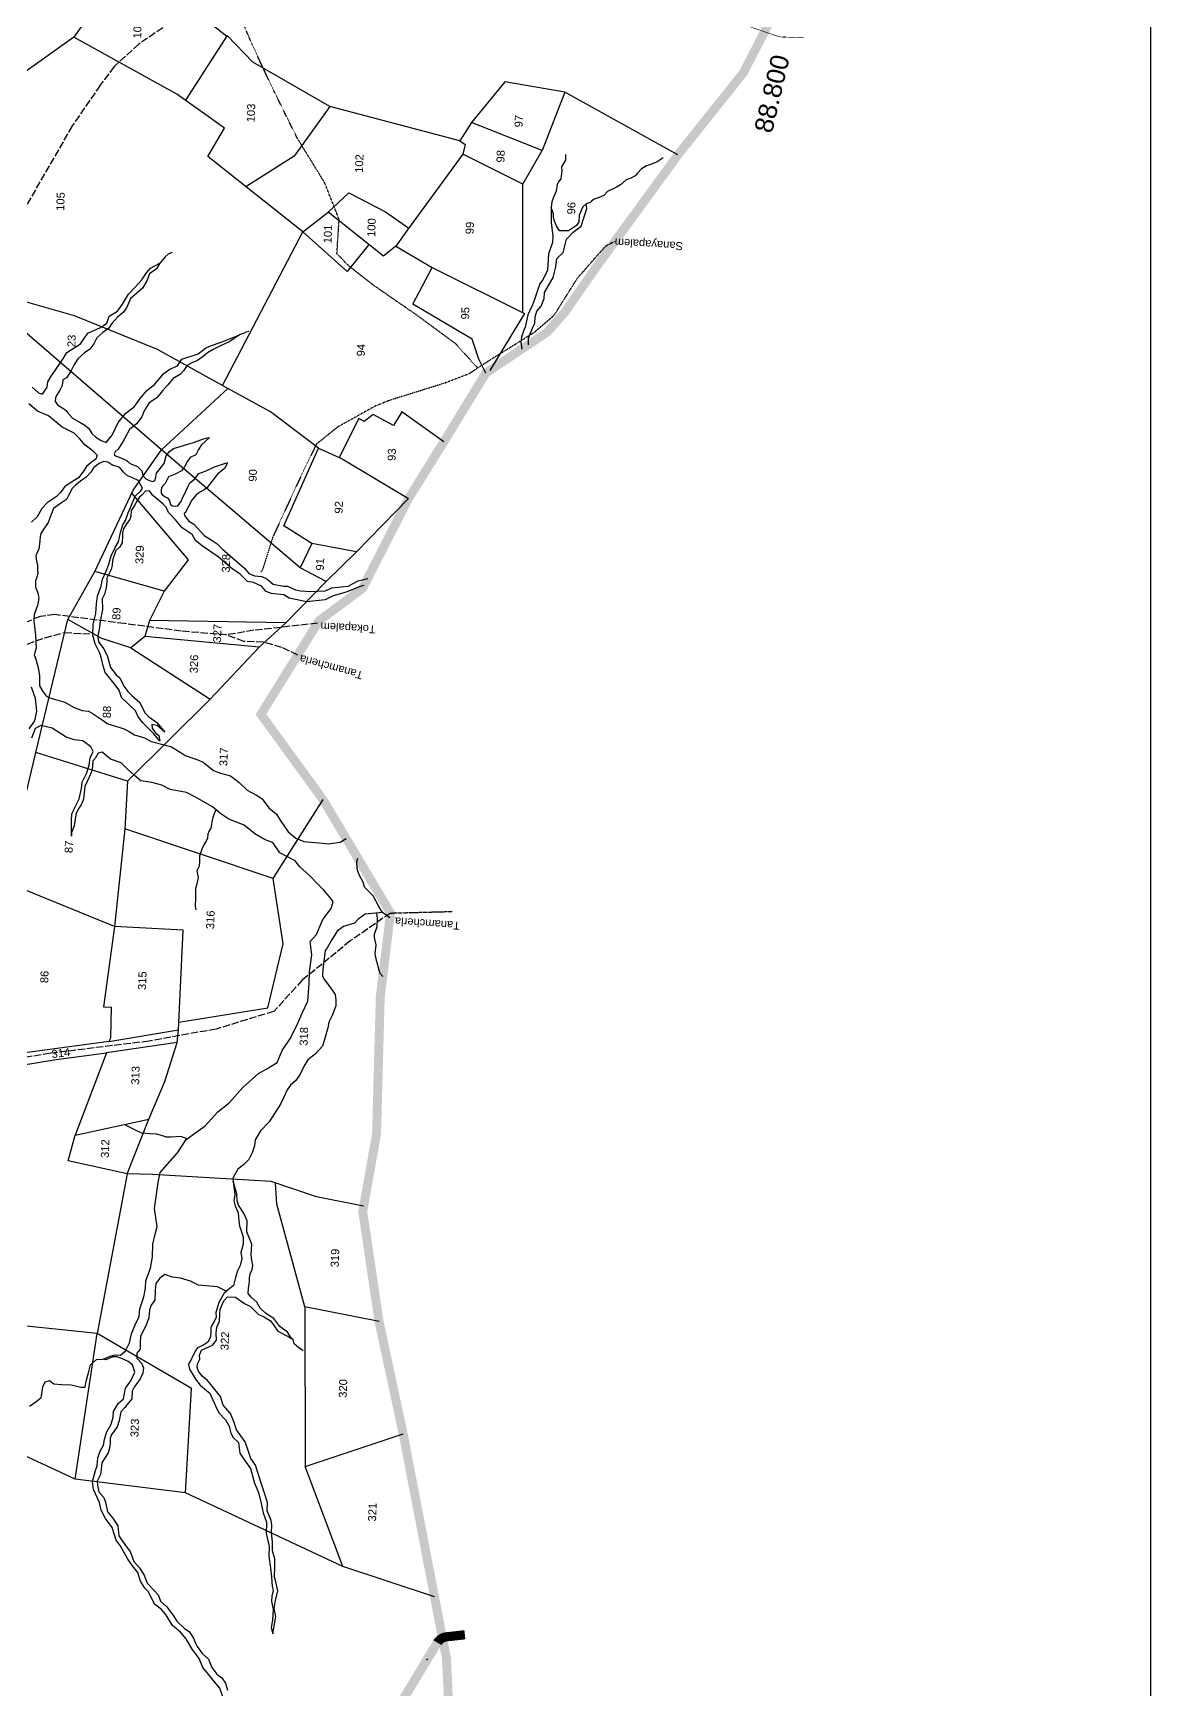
# Model space of a CAD drawing. Header units: inches. Extents: x 342704 to 348847, y 1587316 to 1596013.
# Drawn here: x 347028 to 348847, y 1588902 to 1591597 of the extents above; entities that cross this region are included whole.
import ezdxf

# ---------------------------------------------------------------- set-up
doc = ezdxf.new("R2010")
doc.units = ezdxf.units.IN
doc.header["$MEASUREMENT"] = 0
for name, pattern in [('ACAD_ISO02W100', [15, 12, -3]), ('ACAD_ISO03W100', [30, 12, -18]), ('ACAD_ISO07W100', [3, 0, -3]), ('BORDER', [1.75, 0.5, -0.25, 0.5, -0.25, 0, -0.25])]:
    doc.linetypes.add(name, pattern=pattern)
for name, color, linetype in [('BLOCK', 7, 'Continuous'), ('C LINE COO', 6, 'Continuous'), ('CARTTRACK', 30, 'ACAD_ISO02W100'), ('NALA', 4, 'Continuous'), ('SURVEY_BND', 7, 'Continuous'), ('SURVEY_NO', 7, 'Continuous')]:
    doc.layers.add(name, color=color, linetype=linetype)
doc.layers.add('FOOTPATH', color=150, linetype='ACAD_ISO07W100', lineweight=30)
doc.layers.add('VILL_BOUNDARY', color=6, linetype='BORDER', lineweight=30)
doc.styles.get("Standard").update_dxf_attribs({"font": 'arial.ttf'})

msp = doc.modelspace()

# ---------------------------------------------------------------- linework, layer by layer
at = {"layer": 'BLOCK', "color": 1}
for points, const_width in [([(347498.6, 1592297.4), (347503.4, 1592202.1, -0.114205), (347501.8, 1592193.2), (347483.8, 1592151.2, 0.074991), (347482.3, 1592145.4), (347474.1, 1592067.8, 0.107218), (347475, 1592059.3), (347509.8, 1591955, 0.144571), (347516.2, 1591945.8), (347605.3, 1591874.5, 0.041935), (347608.1, 1591872.6), (347693.2, 1591825.3, 0.096147), (347700.5, 1591823), (347875.9, 1591801.2, -0.142459), (347886.1, 1591796.7), (348055.8, 1591656.7, 0.089781), (348062.1, 1591653.3), (348238.9, 1591592.4, 0.072728), (348244.6, 1591591.3), (348281.6, 1591589.8)], 1), ([(347730.3, 1588991.8), (347700.5, 1588988.5, 0.233834), (347685.5, 1588979), (347607.7, 1588850.1, -0.049424), (347605.3, 1588847), (347459, 1588687.1, -0.409979), (347451.9, 1588686.7), (347360, 1588768.5, 0.3834), (347353.3, 1588768.4), (347214.5, 1588642.2, -0.027779), (347212.7, 1588640.8), (347132.8, 1588582.9, -0.097635), (347125.8, 1588579.7), (347026.3, 1588555.6, 0.016679), (347025, 1588555.2), (346894.4, 1588514.2, 0.146741), (346884.8, 1588507.8), (346779.2, 1588378.1, -0.334922), (346755.8, 1588372.4), (346691.4, 1588400)], 15)]:
    msp.add_lwpolyline(points, format="xyb", dxfattribs=dict(at, const_width=const_width))
at = {"layer": 'BLOCK', "color": 2}
for p in [(348249.7, 1591591.1), (347668.9, 1588951.4)]:
    msp.add_point(p, dxfattribs=at)
at = {"layer": 'C LINE COO', "color": 0}
msp.add_lwpolyline([(348846.6, 1587316.4), (348846.6, 1596013.3), (342704, 1596013.3), (342704, 1587316.4), (348846.6, 1587316.4)], dxfattribs=at)
at = {"layer": 'CARTTRACK'}
for points in [[(347251.4, 1591614.6), (347200.1, 1591579.9), (347159.8, 1591543.2), (347137, 1591512.9), (347091.4, 1591446.6), (347012.4, 1591309.7), (346959.4, 1591249.7), (346897, 1591156.5), (346868.9, 1591098.8), (346868.9, 1591082.9), (346861.5, 1591032.7), (346839.8, 1590894.4), (346825.3, 1590767.2), (346808.5, 1590689.7), (346802.4, 1590649.7), (346835.7, 1590579.7), (346860.8, 1590534.8), (346811.8, 1590491.7), (346746.4, 1590463.7)], [(347490.4, 1590637.3), (347386.8, 1590625.9), (347342, 1590618.4), (347268.9, 1590624.5), (347176.5, 1590636.8), (347063.2, 1590651.4), (347039, 1590648.4), (346970.6, 1590620), (346970.6, 1590620), (346970.6, 1590620), (346899.7, 1590567.3), (346860.8, 1590534.8)], [(346975.7, 1590588.4), (347047, 1590613.8), (347078.7, 1590622.3), (347120.2, 1590619.9)], [(347458.3, 1590585.6), (347432.5, 1590597.9), (347402.8, 1590606.5), (347370.8, 1590607.7), (347342, 1590618.4)], [(347609.3, 1590165.9), (347543.9, 1590120.5), (347509.7, 1590092.5), (347465.8, 1590056.8), (347419.4, 1590006), (347325.5, 1589977.2), (347216.4, 1589957.6), (347055.8, 1589937.8), (346945.1, 1589919.3), (346854.8, 1589902.5), (346729.9, 1589848.1), (346549.7, 1589769.4), (346461.3, 1589725.2), (346387.8, 1589691.4), (346313.9, 1589590.4), (346300.1, 1589581.4), (346276.4, 1589582.3), (346152.9, 1589590.9), (346089, 1589594.3), (345962.4, 1589622.8)]]:
    msp.add_lwpolyline(points, dxfattribs=at)
at = {"layer": 'FOOTPATH', "ltscale": 0.002}
for points in [[(347751.3, 1591052.5), (347715.6, 1591091.7), (347654.4, 1591137), (347582, 1591186.9), (347541.1, 1591218.9), (347522.1, 1591238.7), (347525.7, 1591294.2), (347502.3, 1591353.8), (347458.1, 1591425.7), (347419.4, 1591503.5), (347384.2, 1591578.8), (347353.7, 1591650.6), (347326.8, 1591702.7), (347310.7, 1591721)], [(347974.5, 1591258.8), (347958.8, 1591250.5), (347912.9, 1591198.2), (347874.5, 1591137.3), (347842.9, 1591110.2), (347769.6, 1591064.5), (347736.3, 1591042.8), (347696.2, 1591027.6), (347607.3, 1590999.8), (347584.8, 1590990.8), (347523.8, 1590957), (347488.5, 1590928.5), (347459.6, 1590868.3), (347417.9, 1590778), (347401.4, 1590725.5), (347398, 1590719.9)]]:
    msp.add_lwpolyline(points, dxfattribs=at)
at = {"layer": 'NALA'}
for points in [[(347893.8, 1591399.7), (347894.3, 1591390.5), (347887.5, 1591379.8), (347888, 1591373.6), (347886.7, 1591360.2), (347882.7, 1591355.7), (347880.3, 1591350.9), (347878.7, 1591340.5), (347876.5, 1591335.3), (347873.7, 1591329.1), (347871.8, 1591322.8), (347870.8, 1591313.6)], [(348052.7, 1591394.7), (348043.1, 1591388.2), (348034.1, 1591384.3), (348025.9, 1591381.5), (348017.6, 1591376.7), (348011.2, 1591369.6), (348007.6, 1591365.4), (348000.1, 1591361.6), (347992.6, 1591358.6), (347983.5, 1591350.8), (347976.8, 1591346.7), (347962.6, 1591339.6), (347956.4, 1591333.5), (347948.9, 1591330), (347940.7, 1591327.2), (347936.6, 1591324.1), (347934, 1591321.8), (347927.9, 1591319.8)], [(347833.6, 1591090.4), (347834.1, 1591101.4), (347840.3, 1591117.5), (347844.1, 1591125.5), (347844.5, 1591136), (347847.2, 1591145.1), (347854.6, 1591153.5), (347859.2, 1591165.5), (347860.1, 1591175.2), (347874.1, 1591200.1), (347878.4, 1591217), (347880, 1591230.6), (347890.4, 1591240.3), (347895.9, 1591262.2), (347906.7, 1591273.5), (347919.6, 1591283.6), (347924.3, 1591298.7), (347928.9, 1591312.2), (347927.9, 1591319.8), (347922.3, 1591314.6), (347916.3, 1591301.4), (347915.5, 1591290.2), (347911.7, 1591284.6), (347898.7, 1591275.9), (347884.5, 1591275.7), (347879.6, 1591283.8), (347876.1, 1591291.3), (347874.6, 1591298.3), (347874.6, 1591303.4), (347870.8, 1591313.6), (347870.7, 1591301.2), (347870.6, 1591289.1), (347872.3, 1591275.8), (347873.6, 1591267.5), (347872.9, 1591256.7), (347866.2, 1591238.3), (347864.8, 1591211.8), (347857.8, 1591197), (347852.3, 1591189.3), (347848.6, 1591178.8), (347845.2, 1591169.2), (347843.1, 1591162.3), (347840.6, 1591155.6), (347835.2, 1591145.3), (347832.6, 1591139), (347828.5, 1591119), (347826, 1591114.2), (347822.4, 1591103.6), (347821.6, 1591094.8), (347822.8, 1591083.3)], [(347254, 1591240.7), (347247.4, 1591237.7), (347242.7, 1591233.5), (347237.6, 1591227.5), (347233.7, 1591223.3)], [(347026, 1591021.6), (347036.7, 1591012), (347043.1, 1591009.8), (347050.4, 1591021.7), (347051.6, 1591030), (347057, 1591039.4), (347063.7, 1591048.7), (347077.1, 1591068.6), (347082.4, 1591078.1), (347104.6, 1591091.8), (347116.9, 1591109.1), (347137.6, 1591118.7), (347147.7, 1591125.4), (347151.4, 1591136.7), (347164.9, 1591145.3), (347173.4, 1591156.7), (347182.8, 1591172.9), (347193.6, 1591184.3), (347204.7, 1591196), (347212.1, 1591207.3), (347218.9, 1591215.3), (347233.7, 1591223.3), (347228.3, 1591214.1), (347217, 1591206.1), (347212.7, 1591194.5), (347205.5, 1591182.6), (347191.9, 1591170.4), (347186.4, 1591165.8), (347180.1, 1591151.4), (347174.7, 1591143.5), (347165.3, 1591135.2), (347155.6, 1591124.8), (347151, 1591117.6), (347141.4, 1591110.2), (347131.4, 1591101.8), (347126.3, 1591092.2), (347119.9, 1591083.4), (347111.6, 1591077.2), (347100.5, 1591067.3), (347094, 1591057), (347088.5, 1591046.6), (347081.9, 1591036.7), (347076.3, 1591033.4), (347075.2, 1591023.9), (347071, 1591016.6), (347066, 1591007.8), (347063.9, 1591003.9), (347063.5, 1590998.4), (347067.4, 1590992.6), (347076, 1590987.5), (347080.8, 1590984.3), (347083.5, 1590980), (347091.8, 1590970.8), (347105.5, 1590963.5), (347111.7, 1590959.6), (347118.6, 1590954.1), (347123.2, 1590946), (347130, 1590940.1), (347138.3, 1590934.9), (347146.5, 1590931.6), (347156.5, 1590943.6), (347166.3, 1590964), (347178.4, 1590979.4), (347192.3, 1590989.2), (347202, 1591003.1), (347212.8, 1591016), (347225.1, 1591025.8), (347240.6, 1591043.8), (347250.2, 1591050.6), (347262.5, 1591056.3), (347269.8, 1591066.8), (347296.5, 1591075.9), (347308.5, 1591084.8), (347316.4, 1591088.9), (347333.7, 1591094.7), (347363.7, 1591106.6), (347348, 1591095.5), (347332.4, 1591088.8), (347320.8, 1591082.8), (347311.3, 1591077.1), (347304.2, 1591071.5), (347295.4, 1591065.1), (347286.1, 1591060.8), (347278.4, 1591056.6), (347272.5, 1591047.9), (347267.4, 1591042.5), (347255.5, 1591035.8), (347246.2, 1591024.9), (347238.5, 1591015.5), (347229.3, 1591004), (347216.4, 1590995.8), (347208.6, 1590982.9), (347204.7, 1590973.2), (347195.7, 1590961.9), (347184.6, 1590952.7), (347174.2, 1590933.5), (347170.7, 1590927.5), (347166.1, 1590920.6), (347161.3, 1590916.3), (347159.4, 1590912.9), (347160.3, 1590911.2), (347163, 1590909.2), (347167.9, 1590907.4), (347174, 1590905.1), (347178.9, 1590902.8), (347181.4, 1590901.1), (347184.2, 1590898.1), (347187.6, 1590896.2), (347197.4, 1590892.6), (347204.6, 1590885.3), (347206.2, 1590877.6), (347211.1, 1590872.4), (347218.2, 1590869.3), (347222.4, 1590868), (347225.9, 1590869.6), (347227.2, 1590875), (347228.7, 1590881.6), (347241.1, 1590897.2), (347244.2, 1590909.8), (347249.4, 1590917), (347256.3, 1590921.9), (347272.2, 1590926.5), (347288.7, 1590931.6), (347308.3, 1590938.4), (347314.7, 1590939.8), (347302, 1590927.4), (347296.8, 1590919.9), (347292.5, 1590911.4), (347283.4, 1590907.3), (347278.8, 1590900.8), (347274.1, 1590892), (347269.1, 1590885.5), (347258.9, 1590879.7), (347247.8, 1590875.6), (347245.8, 1590871.5), (347242.6, 1590864.9), (347239.5, 1590861.7), (347236.7, 1590858.4), (347235.9, 1590853.6), (347236.2, 1590848.8), (347237.5, 1590847), (347242.6, 1590843.2), (347246.4, 1590841.3), (347249.4, 1590836.6), (347251.1, 1590830.8), (347254.6, 1590828.3), (347259.6, 1590828), (347263.1, 1590828.6), (347268.4, 1590835.7), (347270.2, 1590840), (347276.5, 1590852.3), (347280.3, 1590860.3), (347282.8, 1590866), (347290.4, 1590871.7), (347297.5, 1590881.2), (347309.5, 1590885.1), (347322.7, 1590891.6), (347340.6, 1590897.7), (347343.8, 1590898.2), (347339, 1590889.1), (347327.8, 1590880.1), (347318.4, 1590868), (347310.9, 1590858.3), (347306, 1590854.7), (347300.2, 1590851.2), (347293.6, 1590847.1), (347286.1, 1590837.4), (347275.3, 1590816.9), (347273.5, 1590816.5), (347274.1, 1590812.6), (347280.5, 1590804), (347289.1, 1590798.5), (347297, 1590790.6), (347306.3, 1590780.3), (347317.4, 1590772.9), (347327.2, 1590766.6), (347335.8, 1590757.8), (347360.4, 1590736.7), (347371.5, 1590726.8), (347379, 1590718.5), (347387.8, 1590714.4), (347400.1, 1590713.5), (347408.3, 1590709.6), (347418.4, 1590700.9), (347435.1, 1590697.6), (347441.7, 1590697.7), (347454.7, 1590692), (347462.7, 1590690.2), (347479.5, 1590689.2), (347502.8, 1590689.9), (347513.8, 1590694.9), (347528.8, 1590696.9), (347540.5, 1590697.6), (347556.9, 1590706.5), (347572.3, 1590710.1)], [(347378.6, 1591112.2), (347373.9, 1591110.8), (347370, 1591108.7), (347363.7, 1591106.6)], [(347132.2, 1590910.9), (347125.4, 1590917.2), (347112.3, 1590927.1), (347103.2, 1590937.8), (347094.5, 1590946.8), (347075, 1590956.5), (347052.7, 1590974.6), (347035, 1590982.4), (347020.6, 1590994.6)], [(347132.2, 1590910.9), (347129.7, 1590904.1), (347122.7, 1590899.2), (347114.8, 1590892.6), (347108.8, 1590883.1), (347101.6, 1590873.7), (347090.1, 1590866.9), (347079.5, 1590860.1), (347073, 1590850.4), (347065.3, 1590842.8), (347050.8, 1590833.5), (347042, 1590823.9), (347034.4, 1590810.4), (347024.9, 1590801.8)], [(347566, 1590698.6), (347558.3, 1590696.8), (347537.4, 1590688.1), (347515.9, 1590681.9), (347502.8, 1590675.7), (347472.9, 1590672.4), (347444.3, 1590678.3), (347435.7, 1590683.7), (347415.4, 1590685.7), (347407.2, 1590689.3), (347399.4, 1590697.9), (347386.5, 1590703.9), (347376.6, 1590705.4), (347364, 1590717.9), (347351.7, 1590726.1), (347328.6, 1590745.2), (347303.2, 1590763), (347292, 1590772.2), (347286.7, 1590781.5), (347270.5, 1590792.8), (347259.3, 1590805.6), (347248, 1590817.3), (347244, 1590826), (347239.4, 1590831.3), (347231, 1590838.3), (347222.4, 1590845.3), (347217.1, 1590852.7), (347210.4, 1590852.3), (347204.9, 1590845.8), (347200.6, 1590842.3), (347196.6, 1590836.2), (347192.5, 1590828.8), (347187.5, 1590820.8), (347186.5, 1590811.7), (347184.9, 1590806.4), (347179.8, 1590799.1), (347174.8, 1590790.9), (347173.3, 1590784.7), (347173.4, 1590779.3), (347172.5, 1590768.3), (347168.7, 1590761.7), (347162.5, 1590755.5), (347157.7, 1590741.9), (347155.7, 1590729.1), (347155, 1590724.6), (347151.1, 1590717.5), (347147.8, 1590710.7), (347147.6, 1590706.6), (347147.3, 1590698.6), (347144.5, 1590685.9), (347140, 1590677.2), (347140.9, 1590659.5), (347137.1, 1590640.2), (347135.2, 1590627.9), (347132.9, 1590616.6), (347134.2, 1590607.4), (347142.9, 1590595.9), (347148.6, 1590583.2), (347153.6, 1590565.6), (347163, 1590553.3), (347168.6, 1590548.7), (347175.2, 1590534.8), (347181.8, 1590526.1), (347188.1, 1590519.8), (347201.5, 1590508.7), (347209.4, 1590491.6), (347216.1, 1590484.9), (347228.8, 1590475.9), (347242, 1590460.3), (347229.4, 1590471), (347220.7, 1590472.5), (347221.4, 1590466.5), (347226.6, 1590459.6), (347232.3, 1590454.6), (347234.2, 1590445.3), (347223.9, 1590457.7), (347215.4, 1590466), (347205.8, 1590475.7), (347198.2, 1590486.2), (347194.3, 1590494.7), (347182.6, 1590506.4), (347171.3, 1590516.8), (347167.5, 1590528.7), (347157, 1590542.4), (347145.1, 1590557.5), (347141.5, 1590567.9), (347138.9, 1590580.1), (347136.3, 1590588.6), (347128.6, 1590603.9), (347125.1, 1590617.8), (347125.4, 1590636), (347130, 1590653.3), (347130.8, 1590668.8), (347132.6, 1590681.9), (347138.3, 1590697.5), (347140.7, 1590709.1), (347146.4, 1590722.3), (347150.6, 1590732), (347154.6, 1590747.1), (347161.4, 1590760.8), (347166.7, 1590769.9), (347170, 1590785), (347173.9, 1590797.5), (347178.2, 1590804.6), (347182.3, 1590816.9), (347188, 1590829.6), (347194, 1590844.4), (347203.2, 1590852.9), (347205.6, 1590857), (347198.7, 1590869.7), (347189.6, 1590873.7), (347181.1, 1590877.4), (347174.7, 1590883.4), (347168.8, 1590891), (347155.7, 1590895.2), (347149.3, 1590899.6), (347142.8, 1590900.4), (347135.3, 1590897.4), (347126.3, 1590891), (347121.6, 1590883.4), (347113.5, 1590874.3), (347107.2, 1590870.1), (347096.9, 1590862.1), (347091.2, 1590856.5), (347085.3, 1590845.1), (347082, 1590838.9), (347070.8, 1590830.9), (347061.1, 1590824.3), (347057.3, 1590814.4), (347052.1, 1590801.5), (347044.2, 1590789.1), (347040.4, 1590783.2), (347039, 1590778.3), (347038.6, 1590770.7), (347037, 1590758.4), (347034.8, 1590753.7), (347032.1, 1590746.9), (347033.1, 1590738.1), (347034.8, 1590733), (347035, 1590725.6), (347035.2, 1590718.3), (347033.5, 1590710.9), (347031.7, 1590706.4), (347031.5, 1590701.3), (347031.7, 1590697.9), (347032.2, 1590693.8), (347034.4, 1590690), (347035.7, 1590684.3), (347037.1, 1590677.5), (347034.7, 1590666.4), (347029.4, 1590651.5), (347028.9, 1590641.5), (347031.8, 1590617.9), (347032.6, 1590597.1), (347029.7, 1590585.9), (347032.3, 1590578.7), (347036.5, 1590562.8), (347038, 1590551.6), (347038.2, 1590543.1), (347037.9, 1590535.4), (347043.6, 1590526.1), (347048.3, 1590519.9), (347053.2, 1590516.4), (347064.2, 1590513.5), (347079.2, 1590508.9), (347093.2, 1590500.8), (347100.5, 1590498.1), (347107.6, 1590495.2), (347117.9, 1590494.5), (347125.7, 1590490.2), (347138.3, 1590481.1), (347149.5, 1590473.7), (347174.3, 1590466.4), (347183.9, 1590461.4), (347192.9, 1590456), (347208.8, 1590450.8), (347219.9, 1590445.1), (347238.8, 1590439.9), (347252.9, 1590436.1), (347266.9, 1590427.8), (347275.4, 1590422), (347294.3, 1590415.5), (347304.6, 1590411.5), (347321.3, 1590398.1), (347332.6, 1590393.7), (347348.9, 1590389.1), (347363, 1590378.3), (347375.9, 1590365.7), (347391.1, 1590357.7), (347400.2, 1590351.7), (347411.3, 1590337.2), (347423.8, 1590326.7), (347429.8, 1590317), (347436.7, 1590306.8), (347442.9, 1590298.1), (347455, 1590288), (347468.5, 1590282.4), (347498.8, 1590279.7), (347508, 1590278.3), (347527.2, 1590281.3), (347537.3, 1590287.1)], [(347021.4, 1590465.4), (347030.3, 1590478.9), (347033.9, 1590494.2), (347031.4, 1590514.7), (347025.2, 1590533.6)], [(347336.7, 1588890.6), (347331.4, 1588904.9), (347322.7, 1588915.2), (347314.3, 1588926), (347303.9, 1588938.3), (347297.8, 1588953), (347286.6, 1588968.2), (347276.6, 1588985), (347267.4, 1588996), (347254.6, 1589006.9), (347243.5, 1589024.6), (347236.1, 1589033.2), (347225.4, 1589041.7), (347215.7, 1589061.7), (347209.4, 1589067.9), (347202.3, 1589079.2), (347197.9, 1589092.9), (347189.2, 1589103.7), (347181.7, 1589115), (347169.4, 1589137.2), (347163, 1589145.9), (347156.3, 1589166.4), (347145.3, 1589181.2), (347138.4, 1589194.5), (347136, 1589207.1), (347126.1, 1589228.3), (347124.4, 1589241), (347129.2, 1589259.1), (347132.1, 1589266.9), (347132.8, 1589279.6), (347136.6, 1589290.5), (347142, 1589300), (347144, 1589309.5), (347147.1, 1589321), (347154.6, 1589334.2), (347158.1, 1589345.7), (347158.8, 1589355.1), (347166.3, 1589368), (347174.7, 1589375.7), (347177.8, 1589392.9), (347186.6, 1589404.7), (347193, 1589419), (347189.3, 1589430.8), (347182.6, 1589436.5), (347172, 1589441.2), (347163.9, 1589443.9), (347157.6, 1589444.1), (347146, 1589438.9), (347141.6, 1589440.3), (347153, 1589445.3), (347161, 1589447.2), (347170, 1589446.9), (347178.2, 1589453.5), (347184.4, 1589466.5), (347188, 1589481.5), (347193.9, 1589496), (347200.5, 1589509.8), (347201.3, 1589522.2), (347207.7, 1589541.7), (347210.8, 1589555.5), (347211.2, 1589567.4), (347218.8, 1589588.3), (347221.8, 1589606.7), (347222.7, 1589627.1), (347226.1, 1589643.6), (347229.7, 1589655.9), (347225.5, 1589685.1), (347228.1, 1589704.2), (347231.3, 1589727.6), (347234.6, 1589743.9), (347262.9, 1589775.9), (347276.8, 1589797.4), (347307.9, 1589820), (347328.4, 1589842.6), (347346, 1589856.7), (347369.1, 1589882.3), (347394.3, 1589904.9), (347408.2, 1589912.6), (347424.6, 1589922.9), (347432.9, 1589942.5), (347446.4, 1589962.6), (347458.5, 1589986.8), (347465.8, 1590002.8), (347474.6, 1590022.8), (347476.9, 1590051.4), (347477.6, 1590070.2), (347481.3, 1590097.8), (347478.8, 1590119.4), (347488.6, 1590131.3), (347494.5, 1590143.9), (347499.3, 1590155.7), (347512.7, 1590173.4), (347515.9, 1590184.7), (347510.2, 1590192.3), (347501, 1590203), (347491.9, 1590212.1), (347477.3, 1590226.8), (347461.7, 1590240.9), (347454, 1590250.8), (347429.3, 1590263.7), (347417.7, 1590280.5), (347405.2, 1590284.9), (347388.6, 1590295), (347371.3, 1590308.7), (347346, 1590318.8), (347333.3, 1590327.2), (347319.6, 1590338.5), (347292, 1590354.7), (347277.4, 1590361.8), (347250.9, 1590366.7), (347237.2, 1590374), (347220.8, 1590378.2), (347203, 1590380.9), (347192.9, 1590389.9), (347180.1, 1590401.1), (347170.8, 1590410.1), (347153.7, 1590416.5), (347139.9, 1590427.8), (347133.4, 1590425.9), (347128.7, 1590417.4), (347125, 1590413.3), (347124.1, 1590404.3), (347122.5, 1590395.7), (347118.8, 1590387), (347114.9, 1590378.6), (347112.1, 1590371.7), (347109.7, 1590351), (347105.8, 1590342.1), (347102.3, 1590336.3), (347097.7, 1590328.3), (347096.8, 1590322.6), (347094.4, 1590308), (347090.4, 1590296.9), (347090.1, 1590291), (347090.4, 1590316.5), (347090.8, 1590326.9), (347095.7, 1590337.8), (347102.9, 1590352), (347106.5, 1590368.5), (347107.8, 1590378.6), (347114.8, 1590393.2), (347119.2, 1590406.4), (347120.6, 1590418.3), (347125.6, 1590428.7), (347121.4, 1590436.6), (347108.4, 1590446.3), (347094.5, 1590447.7), (347081.3, 1590451.8), (347058.8, 1590466.5), (347040.2, 1590471.2), (347031.3, 1590465.9), (347025.2, 1590450.4)], [(347325, 1590334.1), (347323, 1590328.8), (347320.1, 1590321.5), (347318.6, 1590314.4), (347318.1, 1590310.2), (347317, 1590303.8), (347313.6, 1590298.4), (347311.9, 1590294), (347311.4, 1590287.9), (347309.1, 1590282.7), (347306.7, 1590279.3), (347302.1, 1590269.9), (347298.6, 1590258.5), (347298.3, 1590250.5), (347297.8, 1590242.1), (347294.3, 1590234.8), (347296.2, 1590223.8), (347293.7, 1590211.2), (347292.4, 1590207.8), (347291.8, 1590204.8), (347291.8, 1590190.3), (347291.4, 1590177.4), (347292.4, 1590171.2)], [(347608.4, 1590158.3), (347596.2, 1590166.7), (347590.5, 1590176.5), (347581, 1590194.1), (347572.6, 1590202.4), (347567.1, 1590208), (347564.7, 1590216.2), (347559.6, 1590225.8), (347556.5, 1590232.2), (347554.9, 1590238.2), (347554.6, 1590249.6), (347556.3, 1590255.1)], [(347596.2, 1590166.7), (347568.2, 1590164.2), (347556, 1590155.6), (347550.6, 1590149.6), (347533, 1590144.3), (347522.4, 1590136.4), (347512.9, 1590120.6), (347506.4, 1590109.6), (347502.9, 1590104.8), (347501.2, 1590091.2), (347498.9, 1590074.6), (347498.6, 1590063.8), (347501.3, 1590057.8), (347506.4, 1590052.1), (347514.1, 1590040.3), (347519.3, 1590033.5), (347520.5, 1590025), (347520.5, 1590014.9), (347514.6, 1589999.5), (347509.1, 1589988.3), (347507.1, 1589979.4), (347502.7, 1589964.1), (347498.4, 1589949.3), (347487.1, 1589936.9), (347474.5, 1589927.1), (347468.7, 1589917.6), (347462.5, 1589904), (347455.1, 1589893.3), (347446.6, 1589886), (347441, 1589878.5), (347435.3, 1589865.5), (347430.5, 1589855), (347411.9, 1589826.5), (347397.7, 1589811.4), (347389.2, 1589797.1), (347387.9, 1589787.1), (347384, 1589775.8), (347378.8, 1589765), (347370.1, 1589756.5), (347360.8, 1589749.4), (347352.8, 1589734.7), (347353.6, 1589725.4), (347356, 1589707.4), (347354.1, 1589698.1), (347356.5, 1589689.6), (347361.6, 1589678.5), (347362.6, 1589665.4), (347363.8, 1589657.1), (347367.6, 1589645.6), (347369.4, 1589638.9), (347369.4, 1589627.2), (347367.1, 1589619), (347366, 1589614.4), (347367.6, 1589603.7), (347364.5, 1589592.8), (347360.5, 1589583.7), (347357.2, 1589573.2), (347354, 1589560.2), (347345.5, 1589553.6), (347338.6, 1589547.6), (347329.8, 1589532.2), (347325.2, 1589516.2), (347325.5, 1589508.3), (347323.6, 1589503.7), (347319.5, 1589497), (347317.1, 1589491.2), (347316.7, 1589484.2), (347316.4, 1589476.9), (347314, 1589471.5), (347312.2, 1589467.7), (347304, 1589462.6), (347295.4, 1589458.5), (347291.3, 1589453.3), (347285.4, 1589440.9), (347281.7, 1589434.2), (347280.8, 1589431.3), (347282.4, 1589423.7), (347286.7, 1589416.9), (347291.9, 1589407.5), (347299.3, 1589398.1), (347309.8, 1589389.1), (347315.5, 1589384.7), (347324.3, 1589364.3), (347330, 1589352.7), (347340.9, 1589341.6), (347347.1, 1589330.3), (347347.7, 1589326.4), (347349.5, 1589319.6), (347353.1, 1589312.8), (347362, 1589304.4), (347364.2, 1589287.4), (347371.8, 1589276.1), (347381.3, 1589262.2), (347388.1, 1589238.7), (347394.7, 1589223.3), (347399, 1589205.3), (347401.9, 1589190.3), (347407.7, 1589175.2), (347407, 1589156.5), (347411.6, 1589135.5), (347411.4, 1589119.6), (347414.2, 1589100), (347415.5, 1589085.8), (347416.6, 1589070.4), (347418.1, 1589063.9), (347416.1, 1589054.4), (347415.4, 1589046), (347418.1, 1589033.6), (347417.5, 1589015.6), (347415, 1589003.5), (347417.6, 1588993.5), (347422.8, 1589021.3), (347420.2, 1589034.8), (347422.4, 1589047.4), (347426.1, 1589063.4), (347422.8, 1589077.9), (347420.7, 1589085.5), (347421.3, 1589103.3), (347421.3, 1589115.2), (347417.2, 1589128.2), (347417.5, 1589142.8), (347415.7, 1589157.9), (347416.2, 1589170.7), (347414.9, 1589177.6), (347408.7, 1589193.6), (347409.1, 1589207), (347405, 1589220.7), (347398.9, 1589238.2), (347389.4, 1589268), (347382, 1589278.4), (347377.5, 1589291.6), (347372.7, 1589305.9), (347358.8, 1589325), (347354.7, 1589336.9), (347348.9, 1589351.6), (347337.1, 1589365.6), (347332.5, 1589379.6), (347316.7, 1589399), (347311.7, 1589405.6), (347302.9, 1589412.7), (347296.6, 1589420.4), (347294.6, 1589426.6), (347295, 1589432.4), (347298.9, 1589440), (347298.6, 1589446.5), (347301.8, 1589455), (347308.9, 1589458.2), (347319.9, 1589462.8), (347325.9, 1589471.1), (347325.6, 1589482.3), (347326.8, 1589492.4), (347331, 1589502.2), (347331.5, 1589513.7), (347332.3, 1589521.4), (347338.3, 1589535), (347344.2, 1589541.6), (347357.1, 1589540.8), (347371.6, 1589531), (347381.6, 1589526), (347394.4, 1589513), (347402.6, 1589509.6), (347414.1, 1589502.6), (347420.2, 1589494.4), (347426, 1589485.6), (347443.6, 1589476.5), (347448.3, 1589474), (347441.7, 1589483.9), (347429, 1589493.4), (347419.6, 1589506.6), (347406.1, 1589515.2), (347397.2, 1589523.4), (347391.8, 1589533.1), (347382.7, 1589541.2), (347377.6, 1589546.9), (347378.3, 1589555.5), (347379.2, 1589561.7), (347379.8, 1589567.2), (347379.6, 1589571.8), (347380.9, 1589579.1), (347384.3, 1589586), (347385.5, 1589593.1), (347383.6, 1589600.9), (347382.4, 1589610.3), (347383.8, 1589627.4), (347375.4, 1589647.4), (347376, 1589665.4), (347371.1, 1589676.6), (347361.7, 1589690.9), (347359.9, 1589698.3), (347359.2, 1589709.4), (347353.2, 1589730)], [(347586.6, 1590165.9), (347587.8, 1590156.9), (347587, 1590143.5), (347582.7, 1590131.3), (347582.6, 1590126.4), (347585.6, 1590114.1), (347583.6, 1590099.7), (347585.3, 1590091.3), (347587.8, 1590083.8), (347590, 1590074.6), (347591.9, 1590068.2), (347596.7, 1590062.8)], [(347278.2, 1589798.4), (347268.2, 1589802.4), (347252.4, 1589801.6), (347244.9, 1589801.3), (347236.5, 1589804.3), (347228.3, 1589806.2), (347218.4, 1589806.5), (347204.8, 1589808.1), (347193, 1589813.1), (347177.8, 1589820.8)], [(347342.1, 1589550.6), (347327.8, 1589557.9), (347296.6, 1589560.7), (347284, 1589566.9), (347267.3, 1589572.2), (347254.7, 1589573.7), (347241.8, 1589578), (347234.1, 1589572.1), (347227.3, 1589563.5), (347226.2, 1589552.2), (347225.7, 1589535.9), (347219.8, 1589528.2), (347217, 1589520.2), (347215.9, 1589507.5), (347212.2, 1589496.9), (347202.4, 1589477.3), (347202, 1589467.2), (347201.7, 1589456.5), (347196.5, 1589449.8), (347196.6, 1589441.7), (347204.1, 1589433.6), (347207.1, 1589426.3), (347206.5, 1589417.5), (347202.2, 1589408.2), (347192.4, 1589394.4), (347188.7, 1589388.1), (347188.3, 1589375.5), (347183, 1589368.9), (347176.8, 1589361.7), (347170.2, 1589354.6), (347167.8, 1589340.5), (347164.7, 1589330.3), (347159.7, 1589323.2), (347155.3, 1589317.4), (347153.3, 1589311), (347153, 1589303.2), (347152, 1589295.3), (347150, 1589288), (347144.1, 1589278.6), (347139.8, 1589271.4), (347138.5, 1589261.1), (347137.5, 1589252.5), (347132.1, 1589241.9), (347132.4, 1589235.3), (347134.6, 1589224.4), (347142.7, 1589215), (347145.4, 1589207.5), (347149, 1589191.8), (347157.5, 1589181.6), (347165.7, 1589169.2), (347167, 1589153), (347171.4, 1589146), (347179.7, 1589135.1), (347185.7, 1589127.3), (347189.7, 1589116.9), (347191.8, 1589110.9), (347201, 1589100.9), (347208.2, 1589088.8), (347213.1, 1589075.7), (347225.2, 1589063.2), (347231.3, 1589057), (347234.9, 1589046.4), (347245.3, 1589037.3), (347255.3, 1589024.3), (347261.6, 1589014), (347274.1, 1589002.1), (347281.9, 1588997), (347288.5, 1588986.2), (347291.7, 1588978.3), (347294.7, 1588972.5), (347303, 1588961.1), (347313.3, 1588952.1), (347318.8, 1588938.5), (347326.7, 1588927.6), (347335, 1588922), (347340.6, 1588913.3), (347344.2, 1588901.7)], [(347467.4, 1589453.7), (347459.5, 1589459.2), (347452.3, 1589465), (347450.9, 1589472.1), (347448.3, 1589474)], [(347021.8, 1589363.6), (347032.1, 1589371), (347040.9, 1589377.6), (347042.3, 1589386.8), (347043.5, 1589395), (347047.3, 1589403.5), (347054.5, 1589405.3), (347061.6, 1589400.2), (347073.9, 1589398.8), (347089.5, 1589398.2), (347105.3, 1589394.7), (347112.2, 1589394.7), (347114.2, 1589404.3), (347117.9, 1589418.2), (347120.9, 1589430.9), (347130.8, 1589439.8), (347141.6, 1589440.3)]]:
    msp.add_lwpolyline(points, dxfattribs=at)
at = {"layer": 'SURVEY_BND'}
for points in [[(347342.7, 1591591.9), (347252, 1591664.2), (347182.1, 1591715.1), (347094, 1591591)], [(347335.7, 1591024), (347466.8, 1591274.1), (347312.1, 1591396.6), (347339, 1591442.6), (347261.4, 1591498.3), (347094, 1591591), (346843.6, 1591412.7), (346822.7, 1591413), (346730, 1591356.4), (346763, 1591345), (346752.2, 1591265.6), (346775.3, 1591253.6), (346764.3, 1591221.4), (346807.2, 1591193.7)], [(347510.8, 1591478.3), (347385.5, 1591550.3), (347343.6, 1591593.4), (347275.6, 1591488.1)], [(347892.7, 1591501.3), (347795.5, 1591518.3), (347741.2, 1591452.2)], [(347722, 1591422.2), (347510.8, 1591478.3), (347452.7, 1591397.4), (347374, 1591347.6)], [(348077, 1591399.3), (347892.7, 1591501.3), (347856, 1591406.7)], [(347824.6, 1591351.8), (347856, 1591406.7), (347741.2, 1591452.2), (347722, 1591422.2), (347730.6, 1591416.2), (347727, 1591400.4)], [(347824.4, 1591142.7), (347824.6, 1591351.8), (347727, 1591400.4), (347637.2, 1591277.2), (347618.1, 1591251), (347677.1, 1591216)], [(347618.1, 1591251), (347597.8, 1591234.4), (347507.8, 1591306.4), (347541.3, 1591337.6), (347601.2, 1591306.8), (347639.3, 1591280.1)], [(347574.1, 1591253.3), (347538.6, 1591209.8), (347466.8, 1591274.1), (347507.8, 1591306.4)], [(347764.5, 1591044.5), (347752.9, 1591066.9), (347742.2, 1591099.6), (347645.4, 1591156.4), (347677.1, 1591216), (347827.2, 1591141.3), (347770.7, 1591048.6)], [(347000.4, 1590291.5), (347032, 1590427.3), (347084.2, 1590643.3), (347128.1, 1590721.4), (347190.8, 1590853.8), (347236.9, 1590919.5), (347009.8, 1591115.5), (346854.6, 1591106.5), (346784.3, 1591114.7), (346614.1, 1591186.7)], [(347344.4, 1591019.2), (347230.3, 1591082.5), (347095, 1591137.5), (346985.2, 1591169.1), (346807.2, 1591193.7), (346784.3, 1591114.7)], [(347491.9, 1590922.2), (347413.8, 1590981.1), (347344.4, 1591019.2), (347236.9, 1590919.5)], [(347696, 1590932.4), (347627.6, 1590981.1), (347614.2, 1590959), (347580.9, 1590976.9), (347566.5, 1590965.7), (347557.7, 1590970.7), (347525.9, 1590907.2)], [(347438.8, 1590637.9), (347504.6, 1590705.3), (347462.1, 1590727.6), (347236.9, 1590919.5)], [(347481.5, 1590767.1), (347435.9, 1590795.6), (347491.9, 1590922.2), (347530.6, 1590905), (347638.5, 1590840.1), (347554, 1590753.7)], [(347188.3, 1590848.5), (347279.9, 1590740.5), (347240.8, 1590689.7), (347128.1, 1590721.4)], [(347504.6, 1590705.3), (347554, 1590753.7), (347481.5, 1590767.1), (347462.1, 1590727.6)], [(347240.8, 1590689.7), (347217.1, 1590641.9), (347209.4, 1590616), (347187, 1590597.5), (347139.3, 1590612.4), (347084.2, 1590643.3)], [(347395.5, 1590598.5), (347438.8, 1590637.9), (347217.1, 1590641.9)], [(347316.1, 1590514.1), (347395.5, 1590598.5), (347209.4, 1590616)], [(347187, 1590597.5), (347316.1, 1590514.1), (347181.1, 1590380.3), (347032, 1590427.3)], [(347181.1, 1590380.3), (347176.8, 1590303.2), (347160, 1590144.1), (346985.9, 1590215.3)], [(347418.4, 1590222.1), (347499.5, 1590350.4)], [(347264.8, 1589988.6), (347409.9, 1590011.6), (347434.6, 1590116.1), (347418.4, 1590222.1), (347176.8, 1590303.2)], [(347160, 1590144.1), (347142.5, 1590013.1), (347154.5, 1590012.7), (347153.9, 1589962.2), (347151.2, 1589957.1), (346945.9, 1589929.2)], [(347151.2, 1589957.1), (347264.2, 1589976.2), (347272.1, 1590138.1), (347160, 1590144.1)], [(347565.5, 1589688.9), (347488.9, 1589704.2), (347415.2, 1589729.4), (347221.8, 1589740.4), (347180.9, 1589741.9), (347216.1, 1589830.7), (347242, 1589892), (347262.3, 1589955.4), (347264.2, 1589976.2)], [(347262.3, 1589955.4), (347147.1, 1589938.4), (347096.1, 1589804.8), (347216.1, 1589830.7)], [(347180.9, 1589741.9), (347131.7, 1589481.7), (347001.5, 1589495.3), (346808.6, 1589518.6), (346856.9, 1589828.1), (346882.2, 1589897.7), (347065, 1589927.9), (347147.1, 1589938.4)], [(347180.9, 1589741.9), (347084.9, 1589762.6), (347096.1, 1589804.8)], [(347590.6, 1589501.7), (347470.1, 1589525.4), (347424.2, 1589692.2), (347422.2, 1589727)], [(347470.1, 1589525.4), (347470.6, 1589265.3), (347629.8, 1589318.9)], [(347096.2, 1589245.1), (346918, 1589327.6), (346930.9, 1589382.9), (346960, 1589380.9), (346965.4, 1589381.9), (347001.5, 1589495.3)], [(347275.5, 1589222.6), (347096.2, 1589245.1), (347131.7, 1589481.7)], [(347531.6, 1589102.9), (347275.5, 1589222.6), (347285.6, 1589392.2), (347131.7, 1589481.7)], [(347680.9, 1589053.4), (347531.6, 1589102.9), (347470.6, 1589265.3)]]:
    msp.add_lwpolyline(points, dxfattribs=at)
at = {"layer": 'VILL_BOUNDARY', "color": 6, "linetype": 'ACAD_ISO03W100', "lineweight": -2, "ltscale": 3, "const_width": 14.5}
msp.add_lwpolyline([(348268.4, 1591697.9), (348183.5, 1591533), (348078.7, 1591401.6), (347948.2, 1591222.6), (347893.1, 1591143.7), (347864.4, 1591111), (347764.5, 1591044.5), (347696, 1590932.4), (347638.5, 1590840.1), (347563.7, 1590694), (347492.9, 1590641.3), (347398.4, 1590489.2), (347499.5, 1590350.4), (347609.3, 1590165.9), (347592.6, 1590029.4), (347586.6, 1589806.5), (347564.1, 1589680.6), (347590.6, 1589501.7), (347629.8, 1589318.9), (347695.8, 1588975.9), (347700.3, 1588954.8), (347708.2, 1588787.3)], dxfattribs=at)
at = {"layer": 'VILL_BOUNDARY'}
msp.add_lwpolyline([(347609.3, 1590165.9), (347709.7, 1590168.5)], dxfattribs=at)

# ---------------------------------------------------------------- texts
at = {"layer": 'BLOCK', "color": 1}
msp.add_text('88.800', height=30, rotation=76.8576, dxfattribs=at).set_placement((348229.9, 1591433.1))
at = {"layer": 'SURVEY_NO'}
for s, height, rotation, p in [('104', 13.02, 87.9733, (347203.4, 1591588.4)), ('103', 13.02, 87.9733, (347388.2, 1591452.2)), ('97', 13.02, 87.9733, (347824.1, 1591443.9)), ('102', 13.02, 87.9733, (347564.4, 1591369.9)), ('98', 13.02, 87.9733, (347794.6, 1591386.7)), ('105', 13.02, 87.9733, (347078.2, 1591308.1)), ('96', 13.02, 87.9733, (347909.7, 1591302.3)), ('100', 13.02, 87.9733, (347584.3, 1591265.7)), ('99', 13.02, 87.9733, (347744.4, 1591270.1)), ('101', 13.02, 87.9733, (347513.3, 1591255.3)), ('Sanayapalem', 13.015, 176.6495, (348085.5, 1591257.1)), ('95', 13.02, 87.9733, (347737.1, 1591131.4)), ('23', 13.02, 87.9733, (347096.4, 1591086.3)), ('94', 13.02, 87.9733, (347567.3, 1591071.3)), ('93', 13.02, 87.9733, (347617.4, 1590901.3)), ('90', 13.02, 87.9733, (347391.3, 1590867.7)), ('92', 13.02, 87.9733, (347531.2, 1590815.6)), ('329', 13.02, 87.9733, (347207, 1590733.5)), ('328', 13.02, 87.9733, (347347.6, 1590719.6)), ('91', 13.02, 87.9733, (347500.7, 1590722.9)), ('89', 13.02, 87.9733, (347169.5, 1590642.6)), ('327', 13.02, 87.9733, (347333.3, 1590605.8)), ('Tokapalem', 13.02, 176.6495, (347585.5, 1590633.7)), ('326', 13.02, 87.9733, (347295.5, 1590555.8)), ('Tanamcherla', 13.015, 164.6867, (347565.7, 1590558.3)), ('88', 13.02, 87.9733, (347154, 1590482.7)), ('317', 13.02, 87.9733, (347343.7, 1590404.7)), ('87', 13.02, 87.9733, (347091.9, 1590263.3)), ('316', 13.02, 87.9733, (347322.2, 1590139.5)), ('Tanamcherla', 13.015, 175.984, (347722.7, 1590151.6)), ('86', 13.02, 87.9733, (347052.3, 1590051.7)), ('315', 13.02, 87.9733, (347211.3, 1590040.5)), ('318', 13.02, 87.9733, (347474.2, 1589949.9)), ('314', 13.02, 6.7292, (347058.6, 1589929.9)), ('313', 13.02, 87.9733, (347200.2, 1589886.5)), ('312', 13.02, 87.9733, (347150.8, 1589767.3)), ('319', 13.02, 87.9733, (347524.9, 1589589.4)), ('322', 13.02, 87.9733, (347345.6, 1589454.6)), ('320', 13.02, 87.9733, (347537.9, 1589377.2)), ('323', 13.02, 87.9733, (347199, 1589312.9)), ('321', 13.02, 87.9733, (347585.7, 1589175.9))]:
    msp.add_text(s, height=height, rotation=rotation, dxfattribs=at).set_placement(p)

doc.saveas('drawing.dxf')
